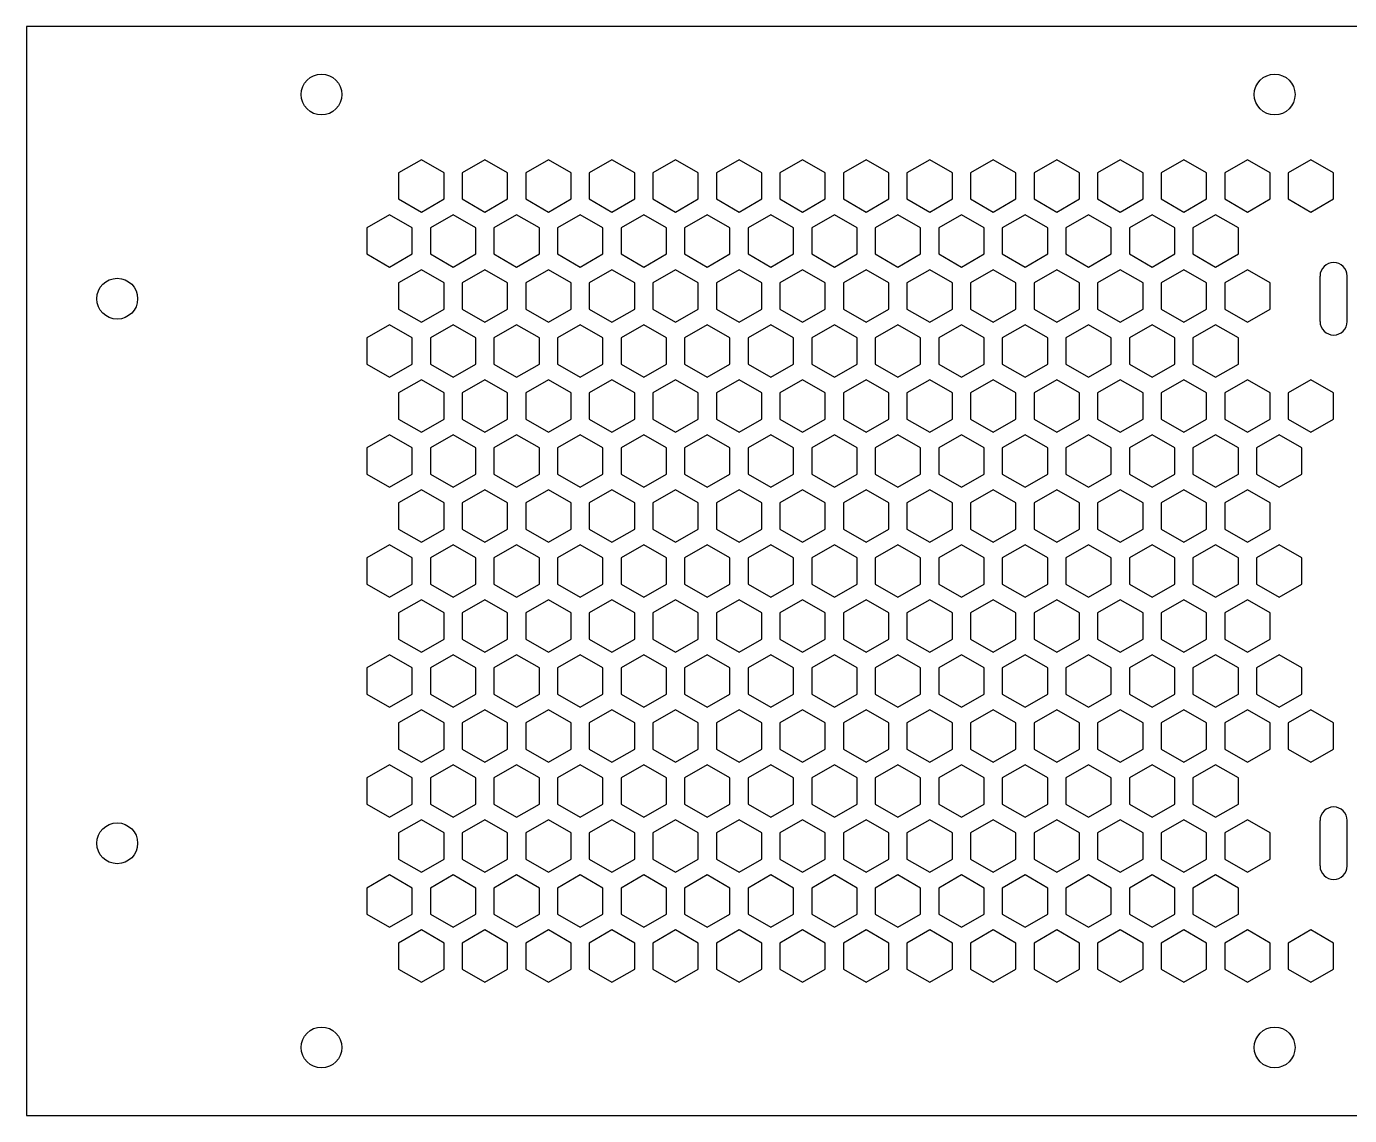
# Model space of a CAD drawing. Header units: millimetres. Extents: x 0 to 430, y 0 to 120.
# Drawn here: x 0 to 145.8, y 0 to 120 of the extents above; entities that cross this region are included whole.
import ezdxf

# ---------------------------------------------------------------- set-up
doc = ezdxf.new("R2010")
doc.units = ezdxf.units.MM
doc.layers.add('CUT', color=1, linetype='CONTINUOUS')

msp = doc.modelspace()

# ---------------------------------------------------------------- linework, layer by layer
at = {"layer": 'CUT'}
for p, q in [((430, 120), (0, 120)), ((0, 120), (0, 0)), ((142.5, 87.5), (142.5, 92.5)), ((145.5, 87.5), (145.5, 92.5)), ((142.5, 27.5), (142.5, 32.5)), ((145.5, 27.5), (145.5, 32.5)), ((0, 0), (430, 0))]:
    msp.add_line(p, q, dxfattribs=at)
for points in [[(46, 103.8786), (43.5, 105.322), (41, 103.8786), (41, 100.9919), (43.5, 99.5485), (46, 100.9919)], [(53, 103.8786), (50.5, 105.322), (48, 103.8786), (48, 100.9919), (50.5, 99.5485), (53, 100.9919)], [(60, 103.8786), (57.5, 105.322), (55, 103.8786), (55, 100.9919), (57.5, 99.5485), (60, 100.9919)], [(67, 103.8786), (64.5, 105.322), (62, 103.8786), (62, 100.9919), (64.5, 99.5485), (67, 100.9919)], [(74, 103.8786), (71.5, 105.322), (69, 103.8786), (69, 100.9919), (71.5, 99.5485), (74, 100.9919)], [(81, 103.8786), (78.5, 105.322), (76, 103.8786), (76, 100.9919), (78.5, 99.5485), (81, 100.9919)], [(88, 103.8786), (85.5, 105.322), (83, 103.8786), (83, 100.9919), (85.5, 99.5485), (88, 100.9919)], [(95, 103.8786), (92.5, 105.322), (90, 103.8786), (90, 100.9919), (92.5, 99.5485), (95, 100.9919)], [(102, 103.8786), (99.5, 105.322), (97, 103.8786), (97, 100.9919), (99.5, 99.5485), (102, 100.9919)], [(109, 103.8786), (106.5, 105.322), (104, 103.8786), (104, 100.9919), (106.5, 99.5485), (109, 100.9919)], [(116, 103.8786), (113.5, 105.322), (111, 103.8786), (111, 100.9919), (113.5, 99.5485), (116, 100.9919)], [(123, 103.8786), (120.5, 105.322), (118, 103.8786), (118, 100.9919), (120.5, 99.5485), (123, 100.9919)], [(130, 103.8786), (127.5, 105.322), (125, 103.8786), (125, 100.9919), (127.5, 99.5485), (130, 100.9919)], [(137, 103.8786), (134.5, 105.322), (132, 103.8786), (132, 100.9919), (134.5, 99.5485), (137, 100.9919)], [(144, 103.8786), (141.5, 105.322), (139, 103.8786), (139, 100.9919), (141.5, 99.5485), (144, 100.9919)], [(42.5, 97.8164), (40, 99.2598), (37.5, 97.8164), (37.5, 94.9297), (40, 93.4863), (42.5, 94.9297)], [(49.5, 97.8164), (47, 99.2598), (44.5, 97.8164), (44.5, 94.9297), (47, 93.4863), (49.5, 94.9297)], [(56.5, 97.8164), (54, 99.2598), (51.5, 97.8164), (51.5, 94.9297), (54, 93.4863), (56.5, 94.9297)], [(63.5, 97.8164), (61, 99.2598), (58.5, 97.8164), (58.5, 94.9297), (61, 93.4863), (63.5, 94.9297)], [(70.5, 97.8164), (68, 99.2598), (65.5, 97.8164), (65.5, 94.9297), (68, 93.4863), (70.5, 94.9297)], [(77.5, 97.8164), (75, 99.2598), (72.5, 97.8164), (72.5, 94.9297), (75, 93.4863), (77.5, 94.9297)], [(84.5, 97.8164), (82, 99.2598), (79.5, 97.8164), (79.5, 94.9297), (82, 93.4863), (84.5, 94.9297)], [(91.5, 97.8164), (89, 99.2598), (86.5, 97.8164), (86.5, 94.9297), (89, 93.4863), (91.5, 94.9297)], [(98.5, 97.8164), (96, 99.2598), (93.5, 97.8164), (93.5, 94.9297), (96, 93.4863), (98.5, 94.9297)], [(105.5, 97.8164), (103, 99.2598), (100.5, 97.8164), (100.5, 94.9297), (103, 93.4863), (105.5, 94.9297)], [(112.5, 97.8164), (110, 99.2598), (107.5, 97.8164), (107.5, 94.9297), (110, 93.4863), (112.5, 94.9297)], [(119.5, 97.8164), (117, 99.2598), (114.5, 97.8164), (114.5, 94.9297), (117, 93.4863), (119.5, 94.9297)], [(126.5, 97.8164), (124, 99.2598), (121.5, 97.8164), (121.5, 94.9297), (124, 93.4863), (126.5, 94.9297)], [(133.5, 97.8164), (131, 99.2598), (128.5, 97.8164), (128.5, 94.9297), (131, 93.4863), (133.5, 94.9297)], [(46, 91.7543), (43.5, 93.1976), (41, 91.7543), (41, 88.8675), (43.5, 87.4241), (46, 88.8675)], [(53, 91.7543), (50.5, 93.1976), (48, 91.7543), (48, 88.8675), (50.5, 87.4241), (53, 88.8675)], [(60, 91.7543), (57.5, 93.1976), (55, 91.7543), (55, 88.8675), (57.5, 87.4241), (60, 88.8675)], [(67, 91.7543), (64.5, 93.1976), (62, 91.7543), (62, 88.8675), (64.5, 87.4241), (67, 88.8675)], [(74, 91.7543), (71.5, 93.1976), (69, 91.7543), (69, 88.8675), (71.5, 87.4241), (74, 88.8675)], [(81, 91.7543), (78.5, 93.1976), (76, 91.7543), (76, 88.8675), (78.5, 87.4241), (81, 88.8675)], [(88, 91.7543), (85.5, 93.1976), (83, 91.7543), (83, 88.8675), (85.5, 87.4241), (88, 88.8675)], [(95, 91.7543), (92.5, 93.1976), (90, 91.7543), (90, 88.8675), (92.5, 87.4241), (95, 88.8675)], [(102, 91.7543), (99.5, 93.1976), (97, 91.7543), (97, 88.8675), (99.5, 87.4241), (102, 88.8675)], [(109, 91.7543), (106.5, 93.1976), (104, 91.7543), (104, 88.8675), (106.5, 87.4241), (109, 88.8675)], [(116, 91.7543), (113.5, 93.1976), (111, 91.7543), (111, 88.8675), (113.5, 87.4241), (116, 88.8675)], [(123, 91.7543), (120.5, 93.1976), (118, 91.7543), (118, 88.8675), (120.5, 87.4241), (123, 88.8675)], [(130, 91.7543), (127.5, 93.1976), (125, 91.7543), (125, 88.8675), (127.5, 87.4241), (130, 88.8675)], [(137, 91.7543), (134.5, 93.1976), (132, 91.7543), (132, 88.8675), (134.5, 87.4241), (137, 88.8675)], [(42.5, 85.6921), (40, 87.1355), (37.5, 85.6921), (37.5, 82.8053), (40, 81.362), (42.5, 82.8053)], [(49.5, 85.6921), (47, 87.1355), (44.5, 85.6921), (44.5, 82.8053), (47, 81.362), (49.5, 82.8053)], [(56.5, 85.6921), (54, 87.1355), (51.5, 85.6921), (51.5, 82.8053), (54, 81.362), (56.5, 82.8053)], [(63.5, 85.6921), (61, 87.1355), (58.5, 85.6921), (58.5, 82.8053), (61, 81.362), (63.5, 82.8053)], [(70.5, 85.6921), (68, 87.1355), (65.5, 85.6921), (65.5, 82.8053), (68, 81.362), (70.5, 82.8053)], [(77.5, 85.6921), (75, 87.1355), (72.5, 85.6921), (72.5, 82.8053), (75, 81.362), (77.5, 82.8053)], [(84.5, 85.6921), (82, 87.1355), (79.5, 85.6921), (79.5, 82.8053), (82, 81.362), (84.5, 82.8053)], [(91.5, 85.6921), (89, 87.1355), (86.5, 85.6921), (86.5, 82.8053), (89, 81.362), (91.5, 82.8053)], [(98.5, 85.6921), (96, 87.1355), (93.5, 85.6921), (93.5, 82.8053), (96, 81.362), (98.5, 82.8053)], [(105.5, 85.6921), (103, 87.1355), (100.5, 85.6921), (100.5, 82.8053), (103, 81.362), (105.5, 82.8053)], [(112.5, 85.6921), (110, 87.1355), (107.5, 85.6921), (107.5, 82.8053), (110, 81.362), (112.5, 82.8053)], [(119.5, 85.6921), (117, 87.1355), (114.5, 85.6921), (114.5, 82.8053), (117, 81.362), (119.5, 82.8053)], [(126.5, 85.6921), (124, 87.1355), (121.5, 85.6921), (121.5, 82.8053), (124, 81.362), (126.5, 82.8053)], [(133.5, 85.6921), (131, 87.1355), (128.5, 85.6921), (128.5, 82.8053), (131, 81.362), (133.5, 82.8053)], [(46, 79.6299), (43.5, 81.0733), (41, 79.6299), (41, 76.7432), (43.5, 75.2998), (46, 76.7432)], [(53, 79.6299), (50.5, 81.0733), (48, 79.6299), (48, 76.7432), (50.5, 75.2998), (53, 76.7432)], [(60, 79.6299), (57.5, 81.0733), (55, 79.6299), (55, 76.7432), (57.5, 75.2998), (60, 76.7432)], [(67, 79.6299), (64.5, 81.0733), (62, 79.6299), (62, 76.7432), (64.5, 75.2998), (67, 76.7432)], [(74, 79.6299), (71.5, 81.0733), (69, 79.6299), (69, 76.7432), (71.5, 75.2998), (74, 76.7432)], [(81, 79.6299), (78.5, 81.0733), (76, 79.6299), (76, 76.7432), (78.5, 75.2998), (81, 76.7432)], [(88, 79.6299), (85.5, 81.0733), (83, 79.6299), (83, 76.7432), (85.5, 75.2998), (88, 76.7432)], [(95, 79.6299), (92.5, 81.0733), (90, 79.6299), (90, 76.7432), (92.5, 75.2998), (95, 76.7432)], [(102, 79.6299), (99.5, 81.0733), (97, 79.6299), (97, 76.7432), (99.5, 75.2998), (102, 76.7432)], [(109, 79.6299), (106.5, 81.0733), (104, 79.6299), (104, 76.7432), (106.5, 75.2998), (109, 76.7432)], [(116, 79.6299), (113.5, 81.0733), (111, 79.6299), (111, 76.7432), (113.5, 75.2998), (116, 76.7432)], [(123, 79.6299), (120.5, 81.0733), (118, 79.6299), (118, 76.7432), (120.5, 75.2998), (123, 76.7432)], [(130, 79.6299), (127.5, 81.0733), (125, 79.6299), (125, 76.7432), (127.5, 75.2998), (130, 76.7432)], [(137, 79.6299), (134.5, 81.0733), (132, 79.6299), (132, 76.7432), (134.5, 75.2998), (137, 76.7432)], [(144, 79.6299), (141.5, 81.0733), (139, 79.6299), (139, 76.7432), (141.5, 75.2998), (144, 76.7432)], [(42.5, 73.5677), (40, 75.0111), (37.5, 73.5677), (37.5, 70.681), (40, 69.2376), (42.5, 70.681)], [(49.5, 73.5677), (47, 75.0111), (44.5, 73.5677), (44.5, 70.681), (47, 69.2376), (49.5, 70.681)], [(56.5, 73.5677), (54, 75.0111), (51.5, 73.5677), (51.5, 70.681), (54, 69.2376), (56.5, 70.681)], [(63.5, 73.5677), (61, 75.0111), (58.5, 73.5677), (58.5, 70.681), (61, 69.2376), (63.5, 70.681)], [(70.5, 73.5677), (68, 75.0111), (65.5, 73.5677), (65.5, 70.681), (68, 69.2376), (70.5, 70.681)], [(77.5, 73.5677), (75, 75.0111), (72.5, 73.5677), (72.5, 70.681), (75, 69.2376), (77.5, 70.681)], [(84.5, 73.5677), (82, 75.0111), (79.5, 73.5677), (79.5, 70.681), (82, 69.2376), (84.5, 70.681)], [(91.5, 73.5677), (89, 75.0111), (86.5, 73.5677), (86.5, 70.681), (89, 69.2376), (91.5, 70.681)], [(98.5, 73.5677), (96, 75.0111), (93.5, 73.5677), (93.5, 70.681), (96, 69.2376), (98.5, 70.681)], [(105.5, 73.5677), (103, 75.0111), (100.5, 73.5677), (100.5, 70.681), (103, 69.2376), (105.5, 70.681)], [(112.5, 73.5677), (110, 75.0111), (107.5, 73.5677), (107.5, 70.681), (110, 69.2376), (112.5, 70.681)], [(119.5, 73.5677), (117, 75.0111), (114.5, 73.5677), (114.5, 70.681), (117, 69.2376), (119.5, 70.681)], [(126.5, 73.5677), (124, 75.0111), (121.5, 73.5677), (121.5, 70.681), (124, 69.2376), (126.5, 70.681)], [(133.5, 73.5677), (131, 75.0111), (128.5, 73.5677), (128.5, 70.681), (131, 69.2376), (133.5, 70.681)], [(140.5, 73.5677), (138, 75.0111), (135.5, 73.5677), (135.5, 70.681), (138, 69.2376), (140.5, 70.681)], [(46, 67.5056), (43.5, 68.9489), (41, 67.5056), (41, 64.6188), (43.5, 63.1754), (46, 64.6188)], [(53, 67.5056), (50.5, 68.9489), (48, 67.5056), (48, 64.6188), (50.5, 63.1754), (53, 64.6188)], [(60, 67.5056), (57.5, 68.9489), (55, 67.5056), (55, 64.6188), (57.5, 63.1754), (60, 64.6188)], [(67, 67.5056), (64.5, 68.9489), (62, 67.5056), (62, 64.6188), (64.5, 63.1754), (67, 64.6188)], [(74, 67.5056), (71.5, 68.9489), (69, 67.5056), (69, 64.6188), (71.5, 63.1754), (74, 64.6188)], [(81, 67.5056), (78.5, 68.9489), (76, 67.5056), (76, 64.6188), (78.5, 63.1754), (81, 64.6188)], [(88, 67.5056), (85.5, 68.9489), (83, 67.5056), (83, 64.6188), (85.5, 63.1754), (88, 64.6188)], [(95, 67.5056), (92.5, 68.9489), (90, 67.5056), (90, 64.6188), (92.5, 63.1754), (95, 64.6188)], [(102, 67.5056), (99.5, 68.9489), (97, 67.5056), (97, 64.6188), (99.5, 63.1754), (102, 64.6188)], [(109, 67.5056), (106.5, 68.9489), (104, 67.5056), (104, 64.6188), (106.5, 63.1754), (109, 64.6188)], [(116, 67.5056), (113.5, 68.9489), (111, 67.5056), (111, 64.6188), (113.5, 63.1754), (116, 64.6188)], [(123, 67.5056), (120.5, 68.9489), (118, 67.5056), (118, 64.6188), (120.5, 63.1754), (123, 64.6188)], [(130, 67.5056), (127.5, 68.9489), (125, 67.5056), (125, 64.6188), (127.5, 63.1754), (130, 64.6188)], [(137, 67.5056), (134.5, 68.9489), (132, 67.5056), (132, 64.6188), (134.5, 63.1754), (137, 64.6188)], [(42.5, 61.4434), (40, 62.8868), (37.5, 61.4434), (37.5, 58.5566), (40, 57.1132), (42.5, 58.5566)], [(49.5, 61.4434), (47, 62.8868), (44.5, 61.4434), (44.5, 58.5566), (47, 57.1132), (49.5, 58.5566)], [(56.5, 61.4434), (54, 62.8868), (51.5, 61.4434), (51.5, 58.5566), (54, 57.1132), (56.5, 58.5566)], [(63.5, 61.4434), (61, 62.8868), (58.5, 61.4434), (58.5, 58.5566), (61, 57.1132), (63.5, 58.5566)], [(70.5, 61.4434), (68, 62.8868), (65.5, 61.4434), (65.5, 58.5566), (68, 57.1132), (70.5, 58.5566)], [(77.5, 61.4434), (75, 62.8868), (72.5, 61.4434), (72.5, 58.5566), (75, 57.1132), (77.5, 58.5566)], [(84.5, 61.4434), (82, 62.8868), (79.5, 61.4434), (79.5, 58.5566), (82, 57.1132), (84.5, 58.5566)], [(91.5, 61.4434), (89, 62.8868), (86.5, 61.4434), (86.5, 58.5566), (89, 57.1132), (91.5, 58.5566)], [(98.5, 61.4434), (96, 62.8868), (93.5, 61.4434), (93.5, 58.5566), (96, 57.1132), (98.5, 58.5566)], [(105.5, 61.4434), (103, 62.8868), (100.5, 61.4434), (100.5, 58.5566), (103, 57.1132), (105.5, 58.5566)], [(112.5, 61.4434), (110, 62.8868), (107.5, 61.4434), (107.5, 58.5566), (110, 57.1132), (112.5, 58.5566)], [(119.5, 61.4434), (117, 62.8868), (114.5, 61.4434), (114.5, 58.5566), (117, 57.1132), (119.5, 58.5566)], [(126.5, 61.4434), (124, 62.8868), (121.5, 61.4434), (121.5, 58.5566), (124, 57.1132), (126.5, 58.5566)], [(133.5, 61.4434), (131, 62.8868), (128.5, 61.4434), (128.5, 58.5566), (131, 57.1132), (133.5, 58.5566)], [(140.5, 61.4434), (138, 62.8868), (135.5, 61.4434), (135.5, 58.5566), (138, 57.1132), (140.5, 58.5566)], [(46, 55.3812), (43.5, 56.8246), (41, 55.3812), (41, 52.4944), (43.5, 51.0511), (46, 52.4944)], [(53, 55.3812), (50.5, 56.8246), (48, 55.3812), (48, 52.4944), (50.5, 51.0511), (53, 52.4944)], [(60, 55.3812), (57.5, 56.8246), (55, 55.3812), (55, 52.4944), (57.5, 51.0511), (60, 52.4944)], [(67, 55.3812), (64.5, 56.8246), (62, 55.3812), (62, 52.4944), (64.5, 51.0511), (67, 52.4944)], [(74, 55.3812), (71.5, 56.8246), (69, 55.3812), (69, 52.4944), (71.5, 51.0511), (74, 52.4944)], [(81, 55.3812), (78.5, 56.8246), (76, 55.3812), (76, 52.4944), (78.5, 51.0511), (81, 52.4944)], [(88, 55.3812), (85.5, 56.8246), (83, 55.3812), (83, 52.4944), (85.5, 51.0511), (88, 52.4944)], [(95, 55.3812), (92.5, 56.8246), (90, 55.3812), (90, 52.4944), (92.5, 51.0511), (95, 52.4944)], [(102, 55.3812), (99.5, 56.8246), (97, 55.3812), (97, 52.4944), (99.5, 51.0511), (102, 52.4944)], [(109, 55.3812), (106.5, 56.8246), (104, 55.3812), (104, 52.4944), (106.5, 51.0511), (109, 52.4944)], [(116, 55.3812), (113.5, 56.8246), (111, 55.3812), (111, 52.4944), (113.5, 51.0511), (116, 52.4944)], [(123, 55.3812), (120.5, 56.8246), (118, 55.3812), (118, 52.4944), (120.5, 51.0511), (123, 52.4944)], [(130, 55.3812), (127.5, 56.8246), (125, 55.3812), (125, 52.4944), (127.5, 51.0511), (130, 52.4944)], [(137, 55.3812), (134.5, 56.8246), (132, 55.3812), (132, 52.4944), (134.5, 51.0511), (137, 52.4944)], [(42.5, 49.319), (40, 50.7624), (37.5, 49.319), (37.5, 46.4323), (40, 44.9889), (42.5, 46.4323)], [(49.5, 49.319), (47, 50.7624), (44.5, 49.319), (44.5, 46.4323), (47, 44.9889), (49.5, 46.4323)], [(56.5, 49.319), (54, 50.7624), (51.5, 49.319), (51.5, 46.4323), (54, 44.9889), (56.5, 46.4323)], [(63.5, 49.319), (61, 50.7624), (58.5, 49.319), (58.5, 46.4323), (61, 44.9889), (63.5, 46.4323)], [(70.5, 49.319), (68, 50.7624), (65.5, 49.319), (65.5, 46.4323), (68, 44.9889), (70.5, 46.4323)], [(77.5, 49.319), (75, 50.7624), (72.5, 49.319), (72.5, 46.4323), (75, 44.9889), (77.5, 46.4323)], [(84.5, 49.319), (82, 50.7624), (79.5, 49.319), (79.5, 46.4323), (82, 44.9889), (84.5, 46.4323)], [(91.5, 49.319), (89, 50.7624), (86.5, 49.319), (86.5, 46.4323), (89, 44.9889), (91.5, 46.4323)], [(98.5, 49.319), (96, 50.7624), (93.5, 49.319), (93.5, 46.4323), (96, 44.9889), (98.5, 46.4323)], [(105.5, 49.319), (103, 50.7624), (100.5, 49.319), (100.5, 46.4323), (103, 44.9889), (105.5, 46.4323)], [(112.5, 49.319), (110, 50.7624), (107.5, 49.319), (107.5, 46.4323), (110, 44.9889), (112.5, 46.4323)], [(119.5, 49.319), (117, 50.7624), (114.5, 49.319), (114.5, 46.4323), (117, 44.9889), (119.5, 46.4323)], [(126.5, 49.319), (124, 50.7624), (121.5, 49.319), (121.5, 46.4323), (124, 44.9889), (126.5, 46.4323)], [(133.5, 49.319), (131, 50.7624), (128.5, 49.319), (128.5, 46.4323), (131, 44.9889), (133.5, 46.4323)], [(140.5, 49.319), (138, 50.7624), (135.5, 49.319), (135.5, 46.4323), (138, 44.9889), (140.5, 46.4323)], [(46, 43.2568), (43.5, 44.7002), (41, 43.2568), (41, 40.3701), (43.5, 38.9267), (46, 40.3701)], [(53, 43.2568), (50.5, 44.7002), (48, 43.2568), (48, 40.3701), (50.5, 38.9267), (53, 40.3701)], [(60, 43.2568), (57.5, 44.7002), (55, 43.2568), (55, 40.3701), (57.5, 38.9267), (60, 40.3701)], [(67, 43.2568), (64.5, 44.7002), (62, 43.2568), (62, 40.3701), (64.5, 38.9267), (67, 40.3701)], [(74, 43.2568), (71.5, 44.7002), (69, 43.2568), (69, 40.3701), (71.5, 38.9267), (74, 40.3701)], [(81, 43.2568), (78.5, 44.7002), (76, 43.2568), (76, 40.3701), (78.5, 38.9267), (81, 40.3701)], [(88, 43.2568), (85.5, 44.7002), (83, 43.2568), (83, 40.3701), (85.5, 38.9267), (88, 40.3701)], [(95, 43.2568), (92.5, 44.7002), (90, 43.2568), (90, 40.3701), (92.5, 38.9267), (95, 40.3701)], [(102, 43.2568), (99.5, 44.7002), (97, 43.2568), (97, 40.3701), (99.5, 38.9267), (102, 40.3701)], [(109, 43.2568), (106.5, 44.7002), (104, 43.2568), (104, 40.3701), (106.5, 38.9267), (109, 40.3701)], [(116, 43.2568), (113.5, 44.7002), (111, 43.2568), (111, 40.3701), (113.5, 38.9267), (116, 40.3701)], [(123, 43.2568), (120.5, 44.7002), (118, 43.2568), (118, 40.3701), (120.5, 38.9267), (123, 40.3701)], [(130, 43.2568), (127.5, 44.7002), (125, 43.2568), (125, 40.3701), (127.5, 38.9267), (130, 40.3701)], [(137, 43.2568), (134.5, 44.7002), (132, 43.2568), (132, 40.3701), (134.5, 38.9267), (137, 40.3701)], [(144, 43.2568), (141.5, 44.7002), (139, 43.2568), (139, 40.3701), (141.5, 38.9267), (144, 40.3701)], [(42.5, 37.1947), (40, 38.638), (37.5, 37.1947), (37.5, 34.3079), (40, 32.8645), (42.5, 34.3079)], [(49.5, 37.1947), (47, 38.638), (44.5, 37.1947), (44.5, 34.3079), (47, 32.8645), (49.5, 34.3079)], [(56.5, 37.1947), (54, 38.638), (51.5, 37.1947), (51.5, 34.3079), (54, 32.8645), (56.5, 34.3079)], [(63.5, 37.1947), (61, 38.638), (58.5, 37.1947), (58.5, 34.3079), (61, 32.8645), (63.5, 34.3079)], [(70.5, 37.1947), (68, 38.638), (65.5, 37.1947), (65.5, 34.3079), (68, 32.8645), (70.5, 34.3079)], [(77.5, 37.1947), (75, 38.638), (72.5, 37.1947), (72.5, 34.3079), (75, 32.8645), (77.5, 34.3079)], [(84.5, 37.1947), (82, 38.638), (79.5, 37.1947), (79.5, 34.3079), (82, 32.8645), (84.5, 34.3079)], [(91.5, 37.1947), (89, 38.638), (86.5, 37.1947), (86.5, 34.3079), (89, 32.8645), (91.5, 34.3079)], [(98.5, 37.1947), (96, 38.638), (93.5, 37.1947), (93.5, 34.3079), (96, 32.8645), (98.5, 34.3079)], [(105.5, 37.1947), (103, 38.638), (100.5, 37.1947), (100.5, 34.3079), (103, 32.8645), (105.5, 34.3079)], [(112.5, 37.1947), (110, 38.638), (107.5, 37.1947), (107.5, 34.3079), (110, 32.8645), (112.5, 34.3079)], [(119.5, 37.1947), (117, 38.638), (114.5, 37.1947), (114.5, 34.3079), (117, 32.8645), (119.5, 34.3079)], [(126.5, 37.1947), (124, 38.638), (121.5, 37.1947), (121.5, 34.3079), (124, 32.8645), (126.5, 34.3079)], [(133.5, 37.1947), (131, 38.638), (128.5, 37.1947), (128.5, 34.3079), (131, 32.8645), (133.5, 34.3079)], [(46, 31.1325), (43.5, 32.5759), (41, 31.1325), (41, 28.2457), (43.5, 26.8024), (46, 28.2457)], [(53, 31.1325), (50.5, 32.5759), (48, 31.1325), (48, 28.2457), (50.5, 26.8024), (53, 28.2457)], [(60, 31.1325), (57.5, 32.5759), (55, 31.1325), (55, 28.2457), (57.5, 26.8024), (60, 28.2457)], [(67, 31.1325), (64.5, 32.5759), (62, 31.1325), (62, 28.2457), (64.5, 26.8024), (67, 28.2457)], [(74, 31.1325), (71.5, 32.5759), (69, 31.1325), (69, 28.2457), (71.5, 26.8024), (74, 28.2457)], [(81, 31.1325), (78.5, 32.5759), (76, 31.1325), (76, 28.2457), (78.5, 26.8024), (81, 28.2457)], [(88, 31.1325), (85.5, 32.5759), (83, 31.1325), (83, 28.2457), (85.5, 26.8024), (88, 28.2457)], [(95, 31.1325), (92.5, 32.5759), (90, 31.1325), (90, 28.2457), (92.5, 26.8024), (95, 28.2457)], [(102, 31.1325), (99.5, 32.5759), (97, 31.1325), (97, 28.2457), (99.5, 26.8024), (102, 28.2457)], [(109, 31.1325), (106.5, 32.5759), (104, 31.1325), (104, 28.2457), (106.5, 26.8024), (109, 28.2457)], [(116, 31.1325), (113.5, 32.5759), (111, 31.1325), (111, 28.2457), (113.5, 26.8024), (116, 28.2457)], [(123, 31.1325), (120.5, 32.5759), (118, 31.1325), (118, 28.2457), (120.5, 26.8024), (123, 28.2457)], [(130, 31.1325), (127.5, 32.5759), (125, 31.1325), (125, 28.2457), (127.5, 26.8024), (130, 28.2457)], [(137, 31.1325), (134.5, 32.5759), (132, 31.1325), (132, 28.2457), (134.5, 26.8024), (137, 28.2457)], [(42.5, 25.0703), (40, 26.5137), (37.5, 25.0703), (37.5, 22.1836), (40, 20.7402), (42.5, 22.1836)], [(49.5, 25.0703), (47, 26.5137), (44.5, 25.0703), (44.5, 22.1836), (47, 20.7402), (49.5, 22.1836)], [(56.5, 25.0703), (54, 26.5137), (51.5, 25.0703), (51.5, 22.1836), (54, 20.7402), (56.5, 22.1836)], [(63.5, 25.0703), (61, 26.5137), (58.5, 25.0703), (58.5, 22.1836), (61, 20.7402), (63.5, 22.1836)], [(70.5, 25.0703), (68, 26.5137), (65.5, 25.0703), (65.5, 22.1836), (68, 20.7402), (70.5, 22.1836)], [(77.5, 25.0703), (75, 26.5137), (72.5, 25.0703), (72.5, 22.1836), (75, 20.7402), (77.5, 22.1836)], [(84.5, 25.0703), (82, 26.5137), (79.5, 25.0703), (79.5, 22.1836), (82, 20.7402), (84.5, 22.1836)], [(91.5, 25.0703), (89, 26.5137), (86.5, 25.0703), (86.5, 22.1836), (89, 20.7402), (91.5, 22.1836)], [(98.5, 25.0703), (96, 26.5137), (93.5, 25.0703), (93.5, 22.1836), (96, 20.7402), (98.5, 22.1836)], [(105.5, 25.0703), (103, 26.5137), (100.5, 25.0703), (100.5, 22.1836), (103, 20.7402), (105.5, 22.1836)], [(112.5, 25.0703), (110, 26.5137), (107.5, 25.0703), (107.5, 22.1836), (110, 20.7402), (112.5, 22.1836)], [(119.5, 25.0703), (117, 26.5137), (114.5, 25.0703), (114.5, 22.1836), (117, 20.7402), (119.5, 22.1836)], [(126.5, 25.0703), (124, 26.5137), (121.5, 25.0703), (121.5, 22.1836), (124, 20.7402), (126.5, 22.1836)], [(133.5, 25.0703), (131, 26.5137), (128.5, 25.0703), (128.5, 22.1836), (131, 20.7402), (133.5, 22.1836)], [(46, 19.0081), (43.5, 20.4515), (41, 19.0081), (41, 16.1214), (43.5, 14.678), (46, 16.1214)], [(53, 19.0081), (50.5, 20.4515), (48, 19.0081), (48, 16.1214), (50.5, 14.678), (53, 16.1214)], [(60, 19.0081), (57.5, 20.4515), (55, 19.0081), (55, 16.1214), (57.5, 14.678), (60, 16.1214)], [(67, 19.0081), (64.5, 20.4515), (62, 19.0081), (62, 16.1214), (64.5, 14.678), (67, 16.1214)], [(74, 19.0081), (71.5, 20.4515), (69, 19.0081), (69, 16.1214), (71.5, 14.678), (74, 16.1214)], [(81, 19.0081), (78.5, 20.4515), (76, 19.0081), (76, 16.1214), (78.5, 14.678), (81, 16.1214)], [(88, 19.0081), (85.5, 20.4515), (83, 19.0081), (83, 16.1214), (85.5, 14.678), (88, 16.1214)], [(95, 19.0081), (92.5, 20.4515), (90, 19.0081), (90, 16.1214), (92.5, 14.678), (95, 16.1214)], [(102, 19.0081), (99.5, 20.4515), (97, 19.0081), (97, 16.1214), (99.5, 14.678), (102, 16.1214)], [(109, 19.0081), (106.5, 20.4515), (104, 19.0081), (104, 16.1214), (106.5, 14.678), (109, 16.1214)], [(116, 19.0081), (113.5, 20.4515), (111, 19.0081), (111, 16.1214), (113.5, 14.678), (116, 16.1214)], [(123, 19.0081), (120.5, 20.4515), (118, 19.0081), (118, 16.1214), (120.5, 14.678), (123, 16.1214)], [(130, 19.0081), (127.5, 20.4515), (125, 19.0081), (125, 16.1214), (127.5, 14.678), (130, 16.1214)], [(137, 19.0081), (134.5, 20.4515), (132, 19.0081), (132, 16.1214), (134.5, 14.678), (137, 16.1214)], [(144, 19.0081), (141.5, 20.4515), (139, 19.0081), (139, 16.1214), (141.5, 14.678), (144, 16.1214)]]:
    msp.add_lwpolyline(points, close=True, dxfattribs=at)
for centre in [(32.5, 112.5), (137.5, 112.5), (10, 90), (10, 30), (32.5, 7.5), (137.5, 7.5)]:
    msp.add_circle(centre, 2.25, dxfattribs=at)
for centre, start, end in [((144, 92.5), 0, 180), ((144, 87.5), 180, 0), ((144, 32.5), 0, 180), ((144, 27.5), 180, 0)]:
    msp.add_arc(centre, 1.5, start, end, dxfattribs=at)

doc.saveas('drawing.dxf')
